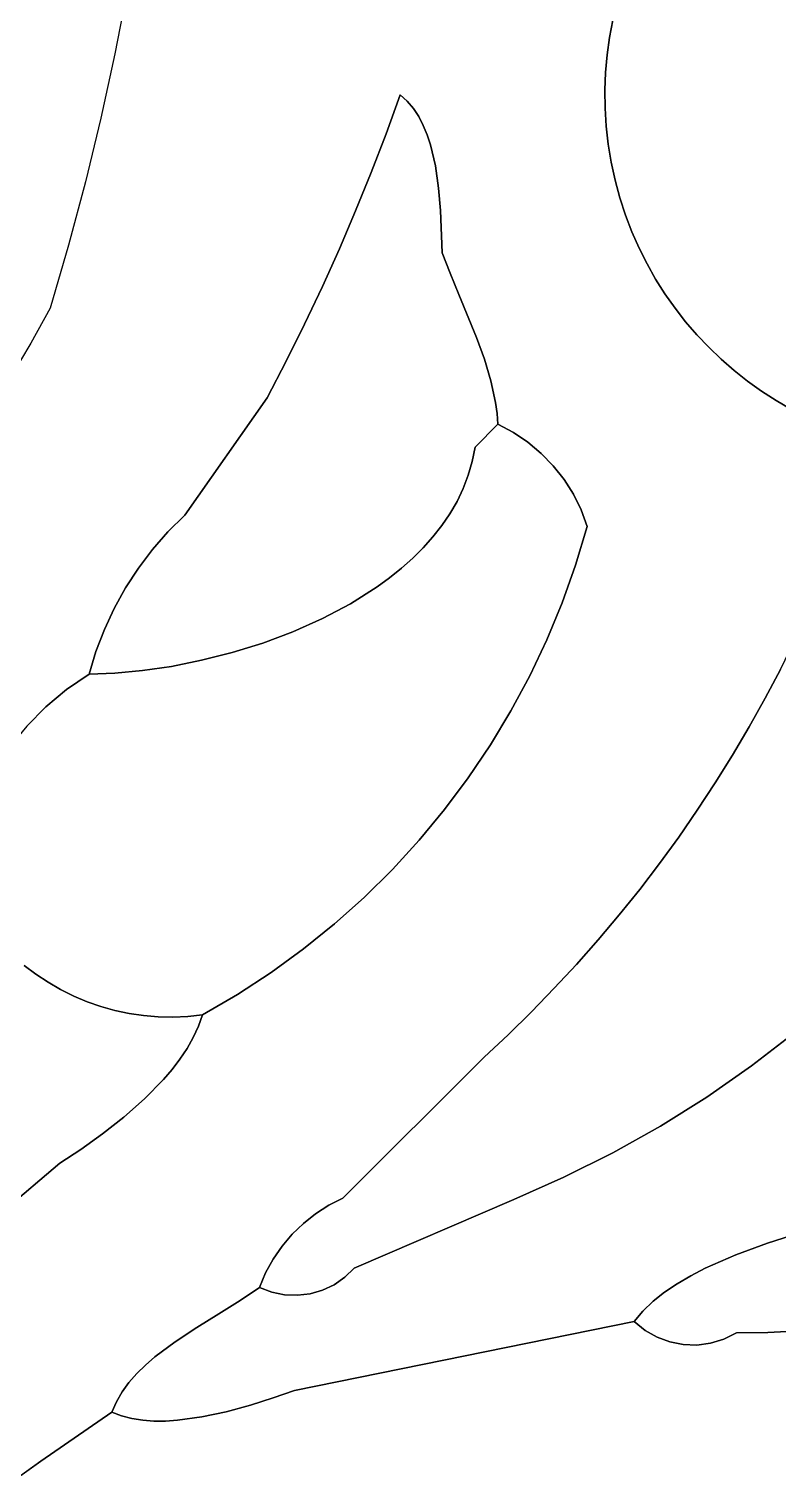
# Model space of a CAD drawing. Header units: inches. Extents: x 37.2 to 70.6, y 17.4 to 61.6.
# Drawn here: x 43.557 to 45.7, y 28.759 to 32.874 of the extents above; entities that cross this region are included whole.
import ezdxf

# ---------------------------------------------------------------- set-up
doc = ezdxf.new("R2010")
doc.units = ezdxf.units.IN
doc.layers.add('SURFACES_FOR_SKETCHUP', color=7, linetype='Continuous')

msp = doc.modelspace()

# ---------------------------------------------------------------- linework, layer by layer
at = {"layer": 'SURFACES_FOR_SKETCHUP'}
for points, invisible_edges in [([(45.3815, 33.2586), (46.4196, 31.6795), (46.0356, 33.6886)], 11), ([(44.6194, 32.685), (44.7363, 33.2505), (43.8707, 33.1699)], 11), ([(44.6395, 32.6669), (44.7733, 33.261), (44.6194, 32.685)], 3), ([(44.7363, 33.2505), (44.6194, 32.685), (44.7733, 33.261)], 3), ([(44.7733, 33.261), (44.6395, 32.6669), (45.218, 32.8491)], 11), ([(45.218, 32.8491), (45.2272, 32.8981), (44.7733, 33.261)], 10), ([(45.3815, 33.2586), (45.3549, 33.2173), (45.223, 32.492)], 10), ([(45.223, 32.492), (45.6531, 31.8379), (45.3815, 33.2586)], 11), ([(46.4196, 31.6795), (45.3815, 33.2586), (45.6531, 31.8379)], 11), ([(45.3549, 33.2173), (45.3303, 33.1749), (45.223, 32.492)], 10), ([(43.8707, 33.1699), (43.839, 32.9854), (44.6194, 32.685)], 10), ([(45.3303, 33.1749), (45.3077, 33.1312), (45.2145, 32.544)], 10), ([(45.2145, 32.544), (45.223, 32.492), (45.3303, 33.1749)], 10), ([(45.2872, 33.0865), (45.2145, 32.544), (45.3077, 33.1312)], 3), ([(45.2145, 32.544), (45.2872, 33.0865), (45.2086, 32.5957)], 3), ([(45.2689, 33.0407), (45.2086, 32.5957), (45.2872, 33.0865)], 3), ([(45.2689, 33.0407), (45.2528, 32.994), (45.2086, 32.5957)], 10), ([(43.839, 32.9854), (43.8032, 32.8017), (44.6194, 32.685)], 10), ([(45.2528, 32.994), (45.2389, 32.9465), (45.2054, 32.6472)], 10), ([(45.2086, 32.5957), (45.2528, 32.994), (45.2054, 32.6472)], 3), ([(45.2054, 32.6472), (45.2389, 32.9465), (45.2048, 32.6984)], 3), ([(45.2272, 32.8981), (45.2048, 32.6984), (45.2389, 32.9465)], 3), ([(45.2048, 32.6984), (45.2272, 32.8981), (45.2067, 32.7491)], 3), ([(45.2272, 32.8981), (45.218, 32.8491), (45.2067, 32.7491)], 10), ([(45.218, 32.8491), (44.6395, 32.6669), (45.2111, 32.7994)], 3), ([(45.2111, 32.7994), (45.2067, 32.7491), (45.218, 32.8491)], 2), ([(43.7633, 32.6187), (44.5366, 32.4632), (43.8032, 32.8017)], 3), ([(44.579, 32.5737), (43.8032, 32.8017), (44.5366, 32.4632)], 3), ([(44.6194, 32.685), (43.8032, 32.8017), (44.579, 32.5737)], 3), ([(44.6571, 32.6461), (45.2111, 32.7994), (44.6395, 32.6669)], 3), ([(45.2111, 32.7994), (44.6571, 32.6461), (45.2067, 32.7491)], 3), ([(44.6724, 32.6229), (45.2067, 32.7491), (44.6571, 32.6461)], 3), ([(44.6856, 32.5977), (45.2067, 32.7491), (44.6724, 32.6229)], 3), ([(45.2048, 32.6984), (45.2067, 32.7491), (44.6856, 32.5977)], 10), ([(44.6395, 32.6669), (44.6194, 32.685), (44.579, 32.5737)], 8), ([(44.6968, 32.5707), (45.2048, 32.6984), (44.6856, 32.5977)], 3), ([(45.2054, 32.6472), (45.2048, 32.6984), (44.6968, 32.5707)], 10), ([(44.6395, 32.6669), (44.579, 32.5737), (44.6571, 32.6461)], 3), ([(44.6724, 32.6229), (44.6571, 32.6461), (44.579, 32.5737)], 10), ([(44.7062, 32.5422), (45.2054, 32.6472), (44.6968, 32.5707)], 3), ([(45.2086, 32.5957), (45.2054, 32.6472), (44.7062, 32.5422)], 10), ([(43.7193, 32.4365), (44.4455, 32.2447), (43.7633, 32.6187)], 3), ([(44.4921, 32.3535), (43.7633, 32.6187), (44.4455, 32.2447)], 3), ([(44.5366, 32.4632), (43.7633, 32.6187), (44.4921, 32.3535)], 3), ([(44.6856, 32.5977), (44.6724, 32.6229), (44.579, 32.5737)], 10), ([(44.6968, 32.5707), (44.6856, 32.5977), (44.579, 32.5737)], 10), ([(44.7204, 32.4816), (45.2086, 32.5957), (44.7062, 32.5422)], 3), ([(45.2145, 32.544), (45.2086, 32.5957), (44.7204, 32.4816)], 10), ([(44.5366, 32.4632), (44.7062, 32.5422), (44.579, 32.5737)], 3), ([(44.7062, 32.5422), (44.6968, 32.5707), (44.579, 32.5737)], 10), ([(44.7204, 32.4816), (44.7062, 32.5422), (44.5366, 32.4632)], 10), ([(44.7204, 32.4816), (44.7294, 32.4182), (45.2145, 32.544)], 10), ([(45.223, 32.492), (45.2145, 32.544), (44.7294, 32.4182)], 10), ([(44.7204, 32.4816), (44.5366, 32.4632), (44.7294, 32.4182)], 3), ([(45.2342, 32.4406), (45.223, 32.492), (44.7294, 32.4182)], 10), ([(45.6131, 31.8665), (45.223, 32.492), (45.5746, 31.8969)], 3), ([(45.2342, 32.4406), (45.5746, 31.8969), (45.223, 32.492)], 3), ([(45.6531, 31.8379), (45.223, 32.492), (45.6131, 31.8665)], 3), ([(43.6711, 32.2553), (44.3969, 32.1367), (43.7193, 32.4365)], 3), ([(44.4455, 32.2447), (43.7193, 32.4365), (44.3969, 32.1367)], 3), ([(44.4921, 32.3535), (44.7347, 32.3543), (44.5366, 32.4632)], 3), ([(44.7294, 32.4182), (44.5366, 32.4632), (44.7347, 32.3543)], 3), ([(44.7294, 32.4182), (44.7347, 32.3543), (45.2342, 32.4406)], 10), ([(45.2479, 32.3903), (45.2342, 32.4406), (44.7347, 32.3543)], 10), ([(45.5746, 31.8969), (45.2342, 32.4406), (45.5375, 31.9291)], 3), ([(45.2479, 32.3903), (45.502, 31.9632), (45.2342, 32.4406)], 3), ([(45.5375, 31.9291), (45.2342, 32.4406), (45.502, 31.9632)], 3), ([(44.7347, 32.3543), (44.7394, 32.2336), (45.2479, 32.3903)], 10), ([(44.7622, 32.1747), (45.2479, 32.3903), (44.7394, 32.2336)], 3), ([(45.2479, 32.3903), (44.7622, 32.1747), (45.2639, 32.3412)], 3), ([(45.4681, 31.9989), (45.2479, 32.3903), (45.4358, 32.0364)], 3), ([(45.2639, 32.3412), (45.4358, 32.0364), (45.2479, 32.3903)], 3), ([(45.502, 31.9632), (45.2479, 32.3903), (45.4681, 31.9989)], 3), ([(44.4455, 32.2447), (44.7394, 32.2336), (44.4921, 32.3535)], 3), ([(44.7394, 32.2336), (44.7347, 32.3543), (44.4921, 32.3535)], 10), ([(44.7872, 32.1146), (45.2639, 32.3412), (44.7622, 32.1747)], 3), ([(45.2639, 32.3412), (44.7872, 32.1146), (45.2822, 32.2935)], 3), ([(45.2822, 32.2935), (45.4054, 32.0754), (45.2639, 32.3412)], 3), ([(45.4358, 32.0364), (45.2639, 32.3412), (45.4054, 32.0754)], 3), ([(45.2822, 32.2935), (44.7872, 32.1146), (45.3027, 32.247)], 3), ([(45.3767, 32.1161), (45.4054, 32.0754), (45.2822, 32.2935)], 10), ([(45.2822, 32.2935), (45.3027, 32.247), (45.3767, 32.1161)], 10), ([(43.6188, 32.075), (44.2937, 31.9237), (43.6711, 32.2553)], 3), ([(44.3969, 32.1367), (43.6711, 32.2553), (44.3463, 32.0297)], 3), ([(44.3463, 32.0297), (43.6711, 32.2553), (44.2937, 31.9237)], 3), ([(44.3969, 32.1367), (44.7622, 32.1747), (44.4455, 32.2447)], 3), ([(44.7394, 32.2336), (44.4455, 32.2447), (44.7622, 32.1747)], 3), ([(44.8378, 31.9916), (45.3027, 32.247), (44.7872, 32.1146)], 3), ([(45.3027, 32.247), (44.8378, 31.9916), (45.3253, 32.2019)], 3), ([(45.3253, 32.2019), (45.35, 32.1583), (45.3027, 32.247)], 2), ([(45.35, 32.1583), (45.3767, 32.1161), (45.3027, 32.247)], 10), ([(44.8604, 31.9294), (45.3253, 32.2019), (44.8378, 31.9916)], 3), ([(45.3253, 32.2019), (44.8604, 31.9294), (45.35, 32.1583)], 3), ([(44.3463, 32.0297), (44.7872, 32.1146), (44.3969, 32.1367)], 3), ([(44.7622, 32.1747), (44.3969, 32.1367), (44.7872, 32.1146)], 3), ([(45.35, 32.1583), (44.8604, 31.9294), (45.3767, 32.1161)], 3), ([(44.7872, 32.1146), (44.3463, 32.0297), (44.8378, 31.9916)], 3), ([(44.8791, 31.8672), (45.3767, 32.1161), (44.8604, 31.9294)], 3), ([(45.3767, 32.1161), (44.8791, 31.8672), (45.4054, 32.0754)], 3), ([(43.563, 31.9747), (44.2391, 31.8186), (43.6188, 32.075)], 3), ([(44.2937, 31.9237), (43.6188, 32.075), (44.2391, 31.8186)], 3), ([(44.9847, 31.692), (45.4054, 32.0754), (44.8791, 31.8672)], 11), ([(45.0229, 31.6601), (45.4054, 32.0754), (44.9847, 31.692)], 3), ([(45.4054, 32.0754), (45.0229, 31.6601), (45.4358, 32.0364)], 3), ([(44.3463, 32.0297), (44.2937, 31.9237), (44.8604, 31.9294)], 10), ([(44.8378, 31.9916), (44.3463, 32.0297), (44.8604, 31.9294)], 3), ([(45.0574, 31.6245), (45.4358, 32.0364), (45.0229, 31.6601)], 3), ([(45.4358, 32.0364), (45.0574, 31.6245), (45.4681, 31.9989)], 3), ([(43.563, 31.9747), (43.5046, 31.8761), (44.0032, 31.4831)], 10), ([(44.2391, 31.8186), (43.563, 31.9747), (44.0032, 31.4831)], 3), ([(45.4681, 31.9989), (45.0574, 31.6245), (45.502, 31.9632)], 3), ([(45.0881, 31.5855), (45.502, 31.9632), (45.0574, 31.6245)], 3), ([(45.502, 31.9632), (45.0881, 31.5855), (45.5375, 31.9291)], 3), ([(44.2937, 31.9237), (44.2391, 31.8186), (44.8337, 31.6776)], 10), ([(44.8337, 31.6776), (44.8604, 31.9294), (44.2937, 31.9237)], 11), ([(44.8791, 31.8672), (44.8604, 31.9294), (44.8337, 31.6776)], 10), ([(45.1147, 31.5434), (45.5375, 31.9291), (45.0881, 31.5855)], 3), ([(45.5375, 31.9291), (45.1147, 31.5434), (45.5746, 31.8969)], 3), ([(45.1368, 31.4986), (45.5746, 31.8969), (45.1147, 31.5434)], 3), ([(45.5746, 31.8969), (45.1368, 31.4986), (45.6131, 31.8665)], 3), ([(43.5046, 31.8761), (43.4434, 31.7792), (43.9554, 31.4356)], 10), ([(43.9554, 31.4356), (44.0032, 31.4831), (43.5046, 31.8761)], 10), ([(44.8791, 31.8672), (44.8337, 31.6776), (44.8923, 31.8051)], 3), ([(44.8923, 31.8051), (44.9847, 31.692), (44.8791, 31.8672)], 3), ([(45.6131, 31.8665), (45.1368, 31.4986), (45.6531, 31.8379)], 3), ([(44.2391, 31.8186), (44.0032, 31.4831), (44.4778, 31.2303)], 10), ([(44.8142, 31.5975), (44.8256, 31.6369), (44.2391, 31.8186)], 10), ([(44.7821, 31.5229), (44.7996, 31.5595), (44.2391, 31.8186)], 10), ([(44.7387, 31.4537), (44.7617, 31.4876), (44.2391, 31.8186)], 10), ([(44.6853, 31.3899), (44.7132, 31.4211), (44.2391, 31.8186)], 10), ([(44.6231, 31.3314), (44.6552, 31.36), (44.2391, 31.8186)], 10), ([(44.5536, 31.2782), (44.5892, 31.3041), (44.2391, 31.8186)], 10), ([(44.7996, 31.5595), (44.8142, 31.5975), (44.2391, 31.8186)], 10), ([(44.7132, 31.4211), (44.7387, 31.4537), (44.2391, 31.8186)], 10), ([(44.5892, 31.3041), (44.6231, 31.3314), (44.2391, 31.8186)], 10), ([(44.7617, 31.4876), (44.7821, 31.5229), (44.2391, 31.8186)], 10), ([(44.4778, 31.2303), (44.5536, 31.2782), (44.2391, 31.8186)], 10), ([(44.8256, 31.6369), (44.8337, 31.6776), (44.2391, 31.8186)], 10), ([(44.6853, 31.3899), (44.2391, 31.8186), (44.6552, 31.36)], 3), ([(45.1542, 31.4513), (45.6531, 31.8379), (45.1368, 31.4986)], 3), ([(45.6531, 31.8379), (45.1542, 31.4513), (45.6943, 31.8113)], 3), ([(45.6943, 31.8113), (45.1542, 31.4513), (45.7368, 31.7867)], 3), ([(45.6531, 31.8379), (45.6943, 31.8113), (46.4196, 31.6795)], 10), ([(45.6943, 31.8113), (45.7368, 31.7867), (46.4196, 31.6795)], 10), ([(43.4434, 31.7792), (43.3797, 31.684), (43.9113, 31.385)], 10), ([(43.9113, 31.385), (43.9554, 31.4356), (43.4434, 31.7792)], 10), ([(44.8965, 31.7742), (44.8923, 31.8051), (44.8337, 31.6776)], 10), ([(44.8337, 31.6776), (44.8986, 31.7435), (44.8965, 31.7742)], 8), ([(44.8965, 31.7742), (44.9432, 31.7199), (44.8923, 31.8051)], 3), ([(44.9847, 31.692), (44.8923, 31.8051), (44.9432, 31.7199)], 3), ([(44.8965, 31.7742), (44.8986, 31.7435), (44.9432, 31.7199)], 8), ([(45.1542, 31.4513), (45.7484, 31.1266), (45.7368, 31.7867)], 11), ([(44.8986, 31.7435), (44.8337, 31.6776), (44.9432, 31.7199)], 2), ([(43.3797, 31.684), (43.3133, 31.5906), (43.8344, 31.2755)], 10), ([(43.8709, 31.3315), (43.9113, 31.385), (43.3797, 31.684)], 10), ([(43.8344, 31.2755), (43.8709, 31.3315), (43.3797, 31.684)], 10), ([(44.8256, 31.6369), (44.9432, 31.7199), (44.8337, 31.6776)], 3), ([(44.9432, 31.7199), (44.8256, 31.6369), (44.9847, 31.692)], 3), ([(44.9847, 31.692), (44.8256, 31.6369), (45.0229, 31.6601)], 3), ([(45.0229, 31.6601), (44.8142, 31.5975), (45.0574, 31.6245)], 3), ([(44.8142, 31.5975), (45.0229, 31.6601), (44.8256, 31.6369)], 3), ([(44.7996, 31.5595), (45.0574, 31.6245), (44.8142, 31.5975)], 3), ([(45.0574, 31.6245), (44.7996, 31.5595), (45.0881, 31.5855)], 3), ([(43.3133, 31.5906), (43.2444, 31.499), (43.8019, 31.217)], 10), ([(43.8019, 31.217), (43.8344, 31.2755), (43.3133, 31.5906)], 10), ([(45.0881, 31.5855), (44.7996, 31.5595), (45.1147, 31.5434)], 3), ([(44.7821, 31.5229), (44.7617, 31.4876), (45.1211, 31.3408)], 10), ([(44.7996, 31.5595), (44.7821, 31.5229), (45.1147, 31.5434)], 10), ([(45.1211, 31.3408), (45.1147, 31.5434), (44.7821, 31.5229)], 11), ([(45.1368, 31.4986), (45.1147, 31.5434), (45.1211, 31.3408)], 10), ([(43.2444, 31.499), (43.1729, 31.4093), (43.7736, 31.1563)], 10), ([(43.7736, 31.1563), (43.8019, 31.217), (43.2444, 31.499)], 10), ([(44.0032, 31.4831), (43.9554, 31.4356), (44.2263, 31.1178)], 10), ([(44.3972, 31.1877), (44.4778, 31.2303), (44.0032, 31.4831)], 10), ([(44.3129, 31.1502), (44.3972, 31.1877), (44.0032, 31.4831)], 10), ([(44.3129, 31.1502), (44.0032, 31.4831), (44.2263, 31.1178)], 3), ([(44.7617, 31.4876), (44.7387, 31.4537), (45.1211, 31.3408)], 10), ([(45.1542, 31.4513), (45.1368, 31.4986), (45.1211, 31.3408)], 2), ([(44.7387, 31.4537), (44.7132, 31.4211), (45.0825, 31.2326)], 10), ([(45.0825, 31.2326), (45.1211, 31.3408), (44.7387, 31.4537)], 10), ([(45.1211, 31.3408), (45.7484, 31.1266), (45.1542, 31.4513)], 3), ([(43.1729, 31.4093), (43.099, 31.3216), (43.6059, 30.9356)], 10), ([(43.6653, 30.9852), (43.7495, 31.0936), (43.1729, 31.4093)], 11), ([(43.6059, 30.9356), (43.6653, 30.9852), (43.1729, 31.4093)], 10), ([(43.7495, 31.0936), (43.7736, 31.1563), (43.1729, 31.4093)], 10), ([(43.9554, 31.4356), (43.9113, 31.385), (44.1387, 31.0906)], 10), ([(44.1387, 31.0906), (44.2263, 31.1178), (43.9554, 31.4356)], 10), ([(44.7132, 31.4211), (44.6853, 31.3899), (45.0388, 31.1269)], 10), ([(45.0388, 31.1269), (45.0825, 31.2326), (44.7132, 31.4211)], 10), ([(43.8709, 31.3315), (44.0513, 31.0684), (43.9113, 31.385)], 3), ([(44.0513, 31.0684), (44.1387, 31.0906), (43.9113, 31.385)], 10), ([(44.6552, 31.36), (44.6231, 31.3314), (44.9899, 31.0239)], 10), ([(44.6853, 31.3899), (44.6552, 31.36), (45.0388, 31.1269)], 10), ([(44.9899, 31.0239), (45.0388, 31.1269), (44.6552, 31.36)], 10), ([(43.5518, 30.8806), (43.6059, 30.9356), (43.099, 31.3216)], 10), ([(43.8344, 31.2755), (44.0513, 31.0684), (43.8709, 31.3315)], 3), ([(44.6231, 31.3314), (44.5892, 31.3041), (44.9899, 31.0239)], 10), ([(45.0825, 31.2326), (45.7067, 31.0426), (45.1211, 31.3408)], 3), ([(45.7484, 31.1266), (45.1211, 31.3408), (45.7067, 31.0426)], 3), ([(43.8019, 31.217), (43.9655, 31.0512), (43.8344, 31.2755)], 3), ([(44.0513, 31.0684), (43.8344, 31.2755), (43.9655, 31.0512)], 3), ([(44.5536, 31.2782), (44.4778, 31.2303), (44.8774, 30.8264)], 10), ([(44.5892, 31.3041), (44.5536, 31.2782), (44.9361, 30.9236)], 10), ([(44.8774, 30.8264), (44.9361, 30.9236), (44.5536, 31.2782)], 10), ([(44.9361, 30.9236), (44.9899, 31.0239), (44.5892, 31.3041)], 10), ([(45.0388, 31.1269), (45.6174, 30.8781), (45.0825, 31.2326)], 3), ([(45.7067, 31.0426), (45.0825, 31.2326), (45.663, 30.9598)], 3), ([(45.663, 30.9598), (45.0825, 31.2326), (45.6174, 30.8781)], 3), ([(43.7736, 31.1563), (43.8824, 31.0389), (43.8019, 31.217)], 3), ([(43.9655, 31.0512), (43.8019, 31.217), (43.8824, 31.0389)], 3), ([(44.4778, 31.2303), (44.3972, 31.1877), (44.8141, 30.7323)], 10), ([(44.8141, 30.7323), (44.8774, 30.8264), (44.4778, 31.2303)], 10), ([(43.7736, 31.1563), (43.7495, 31.0936), (43.8034, 31.0316)], 10), ([(43.8824, 31.0389), (43.7736, 31.1563), (43.8034, 31.0316)], 3), ([(44.2263, 31.1178), (44.6738, 30.5542), (44.3129, 31.1502)], 3), ([(44.3972, 31.1877), (44.3129, 31.1502), (44.7462, 30.6415)], 10), ([(44.7462, 30.6415), (44.3129, 31.1502), (44.6738, 30.5542)], 3), ([(44.7462, 30.6415), (44.8141, 30.7323), (44.3972, 31.1877)], 10), ([(44.1387, 31.0906), (44.5972, 30.4706), (44.2263, 31.1178)], 3), ([(44.6738, 30.5542), (44.2263, 31.1178), (44.5972, 30.4706)], 3), ([(44.9899, 31.0239), (45.5698, 30.7975), (45.0388, 31.1269)], 3), ([(45.6174, 30.8781), (45.0388, 31.1269), (45.5698, 30.7975)], 3), ([(43.6653, 30.9852), (43.7298, 31.0292), (43.7495, 31.0936)], 8), ([(43.7298, 31.0292), (43.8034, 31.0316), (43.7495, 31.0936)], 2), ([(43.9655, 31.0512), (44.3428, 30.2434), (44.0513, 31.0684)], 3), ([(44.0513, 31.0684), (44.5164, 30.3908), (44.1387, 31.0906)], 3), ([(44.4315, 30.315), (44.0513, 31.0684), (44.3428, 30.2434)], 3), ([(44.5164, 30.3908), (44.0513, 31.0684), (44.4315, 30.315)], 3), ([(44.5972, 30.4706), (44.1387, 31.0906), (44.5164, 30.3908)], 3), ([(43.5518, 30.8806), (43.7635, 30.0788), (43.8824, 31.0389)], 11), ([(43.5518, 30.8806), (43.8824, 31.0389), (43.6059, 30.9356)], 3), ([(43.8034, 31.0316), (43.6059, 30.9356), (43.8824, 31.0389)], 3), ([(43.8034, 31.0316), (43.6653, 30.9852), (43.6059, 30.9356)], 9), ([(43.8034, 31.0316), (43.7298, 31.0292), (43.6653, 30.9852)], 8), ([(43.8036, 30.0676), (43.8824, 31.0389), (43.7635, 30.0788)], 3), ([(44.1541, 30.1133), (43.8824, 31.0389), (43.8036, 30.0676)], 11), ([(43.8824, 31.0389), (44.2503, 30.1761), (43.9655, 31.0512)], 3), ([(44.2503, 30.1761), (43.8824, 31.0389), (44.1541, 30.1133)], 3), ([(44.3428, 30.2434), (43.9655, 31.0512), (44.2503, 30.1761)], 3), ([(45.663, 30.9598), (46.2682, 30.7797), (45.7067, 31.0426)], 3), ([(44.9361, 30.9236), (45.4691, 30.6401), (44.9899, 31.0239)], 3), ([(45.5204, 30.7182), (44.9899, 31.0239), (45.4691, 30.6401)], 3), ([(45.5698, 30.7975), (44.9899, 31.0239), (45.5204, 30.7182)], 3), ([(45.6174, 30.8781), (46.2085, 30.6073), (45.663, 30.9598)], 3), ([(46.2682, 30.7797), (45.663, 30.9598), (46.2407, 30.6926)], 3), ([(46.2407, 30.6926), (45.663, 30.9598), (46.2085, 30.6073)], 3), ([(44.8774, 30.8264), (45.416, 30.5633), (44.9361, 30.9236)], 3), ([(45.4691, 30.6401), (44.9361, 30.9236), (45.416, 30.5633)], 3), ([(43.5033, 30.8208), (43.7635, 30.0788), (43.5518, 30.8806)], 3), ([(45.5698, 30.7975), (46.1718, 30.5239), (45.6174, 30.8781)], 3), ([(46.2085, 30.6073), (45.6174, 30.8781), (46.1718, 30.5239)], 3), ([(43.5033, 30.8208), (43.4609, 30.7566), (43.6486, 30.127)], 10), ([(43.7242, 30.0925), (43.7635, 30.0788), (43.5033, 30.8208)], 10), ([(43.6859, 30.1085), (43.5033, 30.8208), (43.6486, 30.127)], 3), ([(43.7242, 30.0925), (43.5033, 30.8208), (43.6859, 30.1085)], 3), ([(44.8141, 30.7323), (45.3044, 30.4136), (44.8774, 30.8264)], 3), ([(45.3611, 30.4878), (44.8774, 30.8264), (45.3044, 30.4136)], 3), ([(45.416, 30.5633), (44.8774, 30.8264), (45.3611, 30.4878)], 3), ([(45.5204, 30.7182), (46.1307, 30.4426), (45.5698, 30.7975)], 3), ([(46.1718, 30.5239), (45.5698, 30.7975), (46.1307, 30.4426)], 3), ([(43.5777, 30.171), (43.4609, 30.7566), (43.5443, 30.1964)], 3), ([(43.6125, 30.1479), (43.4609, 30.7566), (43.5777, 30.171)], 3), ([(43.6486, 30.127), (43.4609, 30.7566), (43.6125, 30.1479)], 3), ([(44.7462, 30.6415), (45.2459, 30.3407), (44.8141, 30.7323)], 3), ([(45.3044, 30.4136), (44.8141, 30.7323), (45.2459, 30.3407)], 3), ([(45.4691, 30.6401), (46.0353, 30.2871), (45.5204, 30.7182)], 3), ([(46.1307, 30.4426), (45.5204, 30.7182), (46.0851, 30.3636)], 3), ([(46.0851, 30.3636), (45.5204, 30.7182), (46.0353, 30.2871)], 3), ([(44.6738, 30.5542), (45.1238, 30.1993), (44.7462, 30.6415)], 3), ([(45.1857, 30.2693), (44.7462, 30.6415), (45.1238, 30.1993)], 3), ([(45.2459, 30.3407), (44.7462, 30.6415), (45.1857, 30.2693)], 3), ([(45.416, 30.5633), (45.9813, 30.2132), (45.4691, 30.6401)], 3), ([(46.0353, 30.2871), (45.4691, 30.6401), (45.9813, 30.2132)], 3), ([(44.6738, 30.5542), (44.5972, 30.4706), (45.0602, 30.1308)], 10), ([(45.1238, 30.1993), (44.6738, 30.5542), (45.0602, 30.1308)], 3), ([(45.3611, 30.4878), (45.8671, 30.1061), (45.416, 30.5633)], 3), ([(45.9813, 30.2132), (45.416, 30.5633), (45.8671, 30.1061)], 3), ([(44.5972, 30.4706), (44.5164, 30.3908), (44.9279, 29.9982)], 10), ([(44.9949, 30.0637), (45.0602, 30.1308), (44.5972, 30.4706)], 10), ([(44.9279, 29.9982), (44.9949, 30.0637), (44.5972, 30.4706)], 10), ([(45.3044, 30.4136), (45.748, 30.0047), (45.3611, 30.4878)], 3), ([(45.8671, 30.1061), (45.3611, 30.4878), (45.748, 30.0047)], 3), ([(45.2459, 30.3407), (45.748, 30.0047), (45.3044, 30.4136)], 3), ([(44.5164, 30.3908), (44.4315, 30.315), (44.8594, 29.9343)], 10), ([(44.8594, 29.9343), (44.9279, 29.9982), (44.5164, 30.3908)], 10), ([(45.1857, 30.2693), (45.6243, 29.9093), (45.2459, 30.3407)], 3), ([(45.748, 30.0047), (45.2459, 30.3407), (45.6243, 29.9093)], 3), ([(44.4315, 30.315), (44.3428, 30.2434), (44.8594, 29.9343)], 10), ([(45.1238, 30.1993), (45.4962, 29.8201), (45.1857, 30.2693)], 3), ([(45.6243, 29.9093), (45.1857, 30.2693), (45.4962, 29.8201)], 3), ([(44.3428, 30.2434), (44.2503, 30.1761), (44.8594, 29.9343)], 10), ([(43.4874, 29.4956), (43.6464, 29.6308), (43.5443, 30.1964)], 10), ([(43.5777, 30.171), (43.5443, 30.1964), (43.6464, 29.6308)], 10), ([(43.6125, 30.1479), (43.5777, 30.171), (43.6464, 29.6308)], 10), ([(44.2503, 30.1761), (44.1541, 30.1133), (44.4559, 29.5312)], 10), ([(44.4559, 29.5312), (44.8594, 29.9343), (44.2503, 30.1761)], 10), ([(45.0602, 30.1308), (45.364, 29.7371), (45.1238, 30.1993)], 3), ([(45.4962, 29.8201), (45.1238, 30.1993), (45.364, 29.7371)], 3), ([(43.6486, 30.127), (43.6125, 30.1479), (43.6464, 29.6308)], 10), ([(43.6464, 29.6308), (43.7061, 29.6705), (43.6486, 30.127)], 10), ([(43.6859, 30.1085), (43.6486, 30.127), (43.7061, 29.6705)], 10), ([(44.9949, 30.0637), (45.364, 29.7371), (45.0602, 30.1308)], 3), ([(43.7061, 29.6705), (43.7678, 29.7146), (43.6859, 30.1085)], 10), ([(43.7242, 30.0925), (43.6859, 30.1085), (43.7678, 29.7146)], 10), ([(43.7678, 29.7146), (43.8292, 29.7626), (43.7242, 30.0925)], 10), ([(43.7635, 30.0788), (43.7242, 30.0925), (43.8292, 29.7626)], 10), ([(43.8036, 30.0676), (43.8443, 30.059), (44.1541, 30.1133)], 10), ([(43.8443, 30.059), (43.8857, 30.0529), (44.1541, 30.1133)], 10), ([(43.8857, 30.0529), (43.9275, 30.0494), (44.1541, 30.1133)], 10), ([(43.9696, 30.0486), (44.1541, 30.1133), (43.9275, 30.0494)], 3), ([(44.012, 30.0505), (44.1541, 30.1133), (43.9696, 30.0486)], 3), ([(44.0545, 30.0552), (44.1541, 30.1133), (44.012, 30.0505)], 2), ([(44.1541, 30.1133), (44.0427, 30.0225), (44.0277, 29.9904)], 9), ([(44.1541, 30.1133), (44.0277, 29.9904), (44.4559, 29.5312)], 11), ([(44.1541, 30.1133), (44.0545, 30.0552), (44.0427, 30.0225)], 8), ([(43.8036, 30.0676), (43.7635, 30.0788), (43.8292, 29.7626)], 10), ([(43.8292, 29.7626), (43.8881, 29.8144), (43.8036, 30.0676)], 10), ([(43.8443, 30.059), (43.8036, 30.0676), (43.8881, 29.8144)], 10), ([(43.8881, 29.8144), (43.9423, 29.8698), (43.8443, 30.059)], 10), ([(43.8857, 30.0529), (43.8443, 30.059), (43.9423, 29.8698)], 10), ([(43.9423, 29.8698), (43.967, 29.8988), (43.8857, 30.0529)], 10), ([(43.9275, 30.0494), (43.8857, 30.0529), (43.967, 29.8988)], 10), ([(43.967, 29.8988), (43.9896, 29.9286), (43.9275, 30.0494)], 10), ([(43.9896, 29.9286), (44.0099, 29.9591), (43.9275, 30.0494)], 10), ([(43.9696, 30.0486), (43.9275, 30.0494), (44.0099, 29.9591)], 10), ([(44.012, 30.0505), (43.9696, 30.0486), (44.0277, 29.9904)], 10), ([(44.0099, 29.9591), (44.0277, 29.9904), (43.9696, 30.0486)], 10), ([(44.0427, 30.0225), (44.0545, 30.0552), (44.012, 30.0505)], 8), ([(44.0427, 30.0225), (44.012, 30.0505), (44.0277, 29.9904)], 3), ([(44.9279, 29.9982), (45.2278, 29.6605), (44.9949, 30.0637)], 3), ([(45.364, 29.7371), (44.9949, 30.0637), (45.2278, 29.6605)], 3), ([(44.9279, 29.9982), (44.8594, 29.9343), (45.0879, 29.5905)], 10), ([(45.0879, 29.5905), (45.2278, 29.6605), (44.9279, 29.9982)], 10), ([(45.748, 30.0047), (45.6243, 29.9093), (45.9236, 29.4798)], 10), ([(44.0099, 29.9591), (43.9896, 29.9286), (44.4155, 29.5107)], 10), ([(44.0277, 29.9904), (44.0099, 29.9591), (44.4559, 29.5312)], 10), ([(44.4155, 29.5107), (44.4559, 29.5312), (44.0099, 29.9591)], 10), ([(43.9896, 29.9286), (43.967, 29.8988), (44.3777, 29.4865)], 10), ([(44.3777, 29.4865), (44.4155, 29.5107), (43.9896, 29.9286)], 10), ([(44.8594, 29.9343), (44.4559, 29.5312), (44.9446, 29.5273)], 10), ([(44.9446, 29.5273), (45.0879, 29.5905), (44.8594, 29.9343)], 10), ([(43.9423, 29.8698), (44.3427, 29.4587), (43.967, 29.8988)], 3), ([(44.3427, 29.4587), (44.3777, 29.4865), (43.967, 29.8988)], 10), ([(45.6243, 29.9093), (45.4962, 29.8201), (45.7597, 29.4312)], 10), ([(45.7597, 29.4312), (45.9236, 29.4798), (45.6243, 29.9093)], 10), ([(43.8881, 29.8144), (44.3106, 29.4277), (43.9423, 29.8698)], 3), ([(44.3427, 29.4587), (43.9423, 29.8698), (44.3106, 29.4277)], 3), ([(43.8292, 29.7626), (44.2818, 29.3937), (43.8881, 29.8144)], 3), ([(44.3106, 29.4277), (43.8881, 29.8144), (44.2818, 29.3937)], 3), ([(45.4962, 29.8201), (45.364, 29.7371), (45.5788, 29.3687)], 10), ([(45.6695, 29.402), (45.7597, 29.4312), (45.4962, 29.8201)], 10), ([(45.5788, 29.3687), (45.6695, 29.402), (45.4962, 29.8201)], 10), ([(43.7678, 29.7146), (44.2564, 29.3569), (43.8292, 29.7626)], 3), ([(44.2818, 29.3937), (43.8292, 29.7626), (44.2564, 29.3569)], 3), ([(43.7678, 29.7146), (43.7061, 29.6705), (44.101, 29.2001)], 10), ([(44.2564, 29.3569), (43.7678, 29.7146), (44.2347, 29.3175)], 3), ([(44.1615, 29.238), (44.2347, 29.3175), (43.7678, 29.7146)], 11), ([(44.101, 29.2001), (44.1615, 29.238), (43.7678, 29.7146)], 10), ([(45.364, 29.7371), (45.2278, 29.6605), (45.4916, 29.3304)], 10), ([(45.4916, 29.3304), (45.5788, 29.3687), (45.364, 29.7371)], 10), ([(43.7061, 29.6705), (43.6464, 29.6308), (44.0383, 29.1613)], 10), ([(44.0383, 29.1613), (44.101, 29.2001), (43.7061, 29.6705)], 10), ([(43.4874, 29.4956), (43.918, 29.077), (43.6464, 29.6308)], 3), ([(43.9763, 29.1206), (44.0383, 29.1613), (43.6464, 29.6308)], 10), ([(43.918, 29.077), (43.9763, 29.1206), (43.6464, 29.6308)], 10), ([(45.0879, 29.5905), (45.3754, 29.2621), (45.2278, 29.6605)], 3), ([(45.4115, 29.2864), (45.2278, 29.6605), (45.3754, 29.2621)], 3), ([(45.4504, 29.3092), (45.2278, 29.6605), (45.4115, 29.2864)], 3), ([(45.4916, 29.3304), (45.2278, 29.6605), (45.4504, 29.3092)], 3), ([(44.9446, 29.5273), (45.2883, 29.1785), (45.0879, 29.5905)], 3), ([(45.3754, 29.2621), (45.0879, 29.5905), (45.3425, 29.2361)], 3), ([(45.3133, 29.2082), (45.0879, 29.5905), (45.2883, 29.1785)], 3), ([(45.3425, 29.2361), (45.0879, 29.5905), (45.3133, 29.2082)], 3), ([(44.4155, 29.5107), (44.3777, 29.4865), (44.4882, 29.3311)], 10), ([(44.4559, 29.5312), (44.4155, 29.5107), (44.4882, 29.3311)], 10), ([(44.4882, 29.3311), (44.9446, 29.5273), (44.4559, 29.5312)], 10), ([(44.4882, 29.3311), (45.2883, 29.1785), (44.9446, 29.5273)], 3), ([(43.3268, 29.3625), (43.8439, 29.004), (43.4874, 29.4956)], 3), ([(43.8663, 29.0295), (43.4874, 29.4956), (43.8439, 29.004)], 3), ([(43.8911, 29.0538), (43.4874, 29.4956), (43.8663, 29.0295)], 3), ([(43.918, 29.077), (43.4874, 29.4956), (43.8911, 29.0538)], 3), ([(44.3427, 29.4587), (44.4882, 29.3311), (44.3777, 29.4865)], 3), ([(44.3106, 29.4277), (44.2818, 29.3937), (44.397, 29.2677)], 10), ([(44.3106, 29.4277), (44.461, 29.3046), (44.3427, 29.4587)], 3), ([(44.397, 29.2677), (44.4303, 29.2835), (44.3106, 29.4277)], 10), ([(44.461, 29.3046), (44.3106, 29.4277), (44.4303, 29.2835)], 3), ([(44.4882, 29.3311), (44.3427, 29.4587), (44.461, 29.3046)], 3), ([(45.6695, 29.402), (45.7608, 29.1518), (45.7597, 29.4312)], 3), ([(44.2818, 29.3937), (44.2564, 29.3569), (44.3255, 29.2532)], 10), ([(44.3619, 29.2576), (44.397, 29.2677), (44.2818, 29.3937)], 10), ([(44.3619, 29.2576), (44.2818, 29.3937), (44.3255, 29.2532)], 3), ([(45.5788, 29.3687), (45.671, 29.1472), (45.6695, 29.402)], 3), ([(45.7608, 29.1518), (45.6695, 29.402), (45.671, 29.1472)], 3), ([(43.1646, 29.2313), (43.5919, 28.7792), (43.3268, 29.3625)], 3), ([(43.5919, 28.7792), (43.8078, 28.9487), (43.3268, 29.3625)], 11), ([(43.8243, 28.9771), (43.3268, 29.3625), (43.8078, 28.9487)], 3), ([(43.8439, 29.004), (43.3268, 29.3625), (43.8243, 28.9771)], 3), ([(44.2347, 29.3175), (44.2888, 29.2547), (44.2564, 29.3569)], 3), ([(44.3255, 29.2532), (44.2564, 29.3569), (44.2888, 29.2547)], 3), ([(45.4916, 29.3304), (45.581, 29.1455), (45.5788, 29.3687)], 3), ([(45.671, 29.1472), (45.5788, 29.3687), (45.581, 29.1455)], 3), ([(44.1615, 29.238), (44.2168, 29.2759), (44.2347, 29.3175)], 8), ([(44.2168, 29.2759), (44.2523, 29.2622), (44.2347, 29.3175)], 2), ([(44.2523, 29.2622), (44.2888, 29.2547), (44.2347, 29.3175)], 10), ([(44.4303, 29.2835), (44.3173, 28.9807), (44.461, 29.3046)], 3), ([(45.2883, 29.1785), (44.461, 29.3046), (44.3173, 28.9807)], 3), ([(44.461, 29.3046), (45.2883, 29.1785), (44.4882, 29.3311)], 3), ([(45.4504, 29.3092), (45.4115, 29.2864), (45.5068, 29.1162)], 10), ([(45.4916, 29.3304), (45.4504, 29.3092), (45.581, 29.1455)], 10), ([(45.5447, 29.1276), (45.581, 29.1455), (45.4504, 29.3092)], 10), ([(45.5068, 29.1162), (45.5447, 29.1276), (45.4504, 29.3092)], 10), ([(44.2523, 29.2622), (44.2168, 29.2759), (44.1615, 29.238)], 8), ([(44.2523, 29.2622), (44.1615, 29.238), (44.2888, 29.2547)], 3), ([(44.397, 29.2677), (44.3173, 28.9807), (44.4303, 29.2835)], 3), ([(44.397, 29.2677), (44.3619, 29.2576), (44.3173, 28.9807)], 10), ([(44.3619, 29.2576), (44.3255, 29.2532), (44.3173, 28.9807)], 10), ([(45.3754, 29.2621), (45.3425, 29.2361), (45.3908, 29.1198)], 10), ([(45.4115, 29.2864), (45.3754, 29.2621), (45.429, 29.1124)], 10), ([(45.3908, 29.1198), (45.429, 29.1124), (45.3754, 29.2621)], 10), ([(45.4679, 29.1111), (45.5068, 29.1162), (45.4115, 29.2864)], 10), ([(45.429, 29.1124), (45.4679, 29.1111), (45.4115, 29.2864)], 10), ([(43.5919, 28.7792), (43.1646, 29.2313), (43.3916, 28.6361)], 3), ([(44.101, 29.2001), (44.2566, 28.9599), (44.1615, 29.238)], 3), ([(44.2888, 29.2547), (44.1615, 29.238), (44.3173, 28.9807)], 11), ([(44.3173, 28.9807), (44.1615, 29.238), (44.2566, 28.9599)], 3), ([(44.3255, 29.2532), (44.2888, 29.2547), (44.3173, 28.9807)], 10), ([(45.3425, 29.2361), (45.3133, 29.2082), (45.3541, 29.1334)], 10), ([(45.3541, 29.1334), (45.3908, 29.1198), (45.3425, 29.2361)], 10), ([(44.0383, 29.1613), (44.191, 28.9392), (44.101, 29.2001)], 3), ([(44.2566, 28.9599), (44.101, 29.2001), (44.191, 28.9392)], 3), ([(44.3173, 28.9807), (44.8105, 28.5976), (45.2883, 29.1785)], 3), ([(44.9448, 28.617), (45.2883, 29.1785), (44.8105, 28.5976)], 3), ([(44.9448, 28.617), (45.0796, 28.6342), (45.2883, 29.1785)], 10), ([(45.3196, 29.153), (45.2883, 29.1785), (45.0796, 28.6342)], 10), ([(45.2883, 29.1785), (45.3196, 29.153), (45.3133, 29.2082)], 2), ([(45.3196, 29.153), (45.3541, 29.1334), (45.3133, 29.2082)], 10), ([(43.9763, 29.1206), (44.1222, 28.9204), (44.0383, 29.1613)], 3), ([(44.191, 28.9392), (44.0383, 29.1613), (44.1222, 28.9204)], 3), ([(45.0796, 28.6342), (45.215, 28.6493), (45.3196, 29.153)], 10), ([(45.3541, 29.1334), (45.3196, 29.153), (45.215, 28.6493)], 10), ([(45.215, 28.6493), (45.3509, 28.6623), (45.3541, 29.1334)], 10), ([(45.3908, 29.1198), (45.3541, 29.1334), (45.3509, 28.6623)], 10), ([(45.671, 29.1472), (45.581, 29.1455), (45.5447, 29.1276)], 8), ([(45.671, 29.1472), (45.5447, 29.1276), (45.6249, 28.6823)], 11), ([(45.6249, 28.6823), (45.902, 28.6946), (45.7608, 29.1518)], 10), ([(45.7608, 29.1518), (45.671, 29.1472), (45.6249, 28.6823)], 10), ([(43.918, 29.077), (44.0521, 28.9054), (43.9763, 29.1206)], 3), ([(44.1222, 28.9204), (43.9763, 29.1206), (44.0521, 28.9054)], 3), ([(45.429, 29.1124), (45.3908, 29.1198), (45.3509, 28.6623)], 10), ([(45.3509, 28.6623), (45.4875, 28.6733), (45.429, 29.1124)], 10), ([(45.4679, 29.1111), (45.429, 29.1124), (45.4875, 28.6733)], 10), ([(45.5068, 29.1162), (45.4679, 29.1111), (45.4875, 28.6733)], 10), ([(45.4875, 28.6733), (45.6249, 28.6823), (45.5068, 29.1162)], 10), ([(45.5447, 29.1276), (45.5068, 29.1162), (45.6249, 28.6823)], 10), ([(43.8911, 29.0538), (43.8663, 29.0295), (43.9485, 28.8938)], 10), ([(43.918, 29.077), (43.8911, 29.0538), (43.9826, 28.8959)], 10), ([(43.9485, 28.8938), (43.9826, 28.8959), (43.8911, 29.0538)], 10), ([(44.0521, 28.9054), (43.918, 29.077), (43.9826, 28.8959)], 3), ([(43.8663, 29.0295), (43.8439, 29.004), (43.9153, 28.8938)], 10), ([(43.9153, 28.8938), (43.9485, 28.8938), (43.8663, 29.0295)], 10), ([(43.8243, 28.9771), (43.8078, 28.9487), (43.8521, 28.9008)], 10), ([(43.8243, 28.9771), (43.8831, 28.8961), (43.8439, 29.004)], 3), ([(43.8831, 28.8961), (43.8243, 28.9771), (43.8521, 28.9008)], 3), ([(43.8831, 28.8961), (43.9153, 28.8938), (43.8439, 29.004)], 10), ([(44.2566, 28.9599), (44.4097, 28.5259), (44.3173, 28.9807)], 3), ([(44.8105, 28.5976), (44.3173, 28.9807), (44.6766, 28.576)], 3), ([(44.543, 28.5521), (44.3173, 28.9807), (44.4097, 28.5259)], 3), ([(44.6766, 28.576), (44.3173, 28.9807), (44.543, 28.5521)], 3), ([(43.5919, 28.7792), (43.7948, 28.9188), (43.8078, 28.9487)], 8), ([(43.7948, 28.9188), (43.8226, 28.9083), (43.8078, 28.9487)], 2), ([(43.8226, 28.9083), (43.8521, 28.9008), (43.8078, 28.9487)], 10), ([(44.1222, 28.9204), (44.2766, 28.4973), (44.191, 28.9392)], 3), ([(44.191, 28.9392), (44.2766, 28.4973), (44.2566, 28.9599)], 3), ([(44.4097, 28.5259), (44.2566, 28.9599), (44.2766, 28.4973)], 3), ([(43.7948, 28.9188), (43.5919, 28.7792), (43.8226, 28.9083)], 2), ([(43.8226, 28.9083), (43.5919, 28.7792), (43.8521, 28.9008)], 3), ([(43.8521, 28.9008), (43.5919, 28.7792), (43.8779, 28.3968)], 11), ([(43.8831, 28.8961), (43.8521, 28.9008), (43.8779, 28.3968)], 10), ([(43.8779, 28.3968), (44.0108, 28.4328), (43.8831, 28.8961)], 10), ([(43.9153, 28.8938), (43.8831, 28.8961), (44.0108, 28.4328)], 10), ([(43.9485, 28.8938), (43.9153, 28.8938), (44.0108, 28.4328)], 10), ([(43.9826, 28.8959), (43.9485, 28.8938), (44.0108, 28.4328)], 10), ([(44.0521, 28.9054), (43.9826, 28.8959), (44.1437, 28.4663)], 10), ([(44.0108, 28.4328), (44.1437, 28.4663), (43.9826, 28.8959)], 10), ([(44.0521, 28.9054), (44.1437, 28.4663), (44.1222, 28.9204)], 3), ([(44.2766, 28.4973), (44.1222, 28.9204), (44.1437, 28.4663)], 3), ([(43.5919, 28.7792), (43.3916, 28.6361), (43.745, 28.3582)], 10), ([(43.745, 28.3582), (43.8779, 28.3968), (43.5919, 28.7792)], 10)]:
    msp.add_3dface(points, dxfattribs=dict(at, invisible_edges=invisible_edges))

doc.saveas('drawing.dxf')
